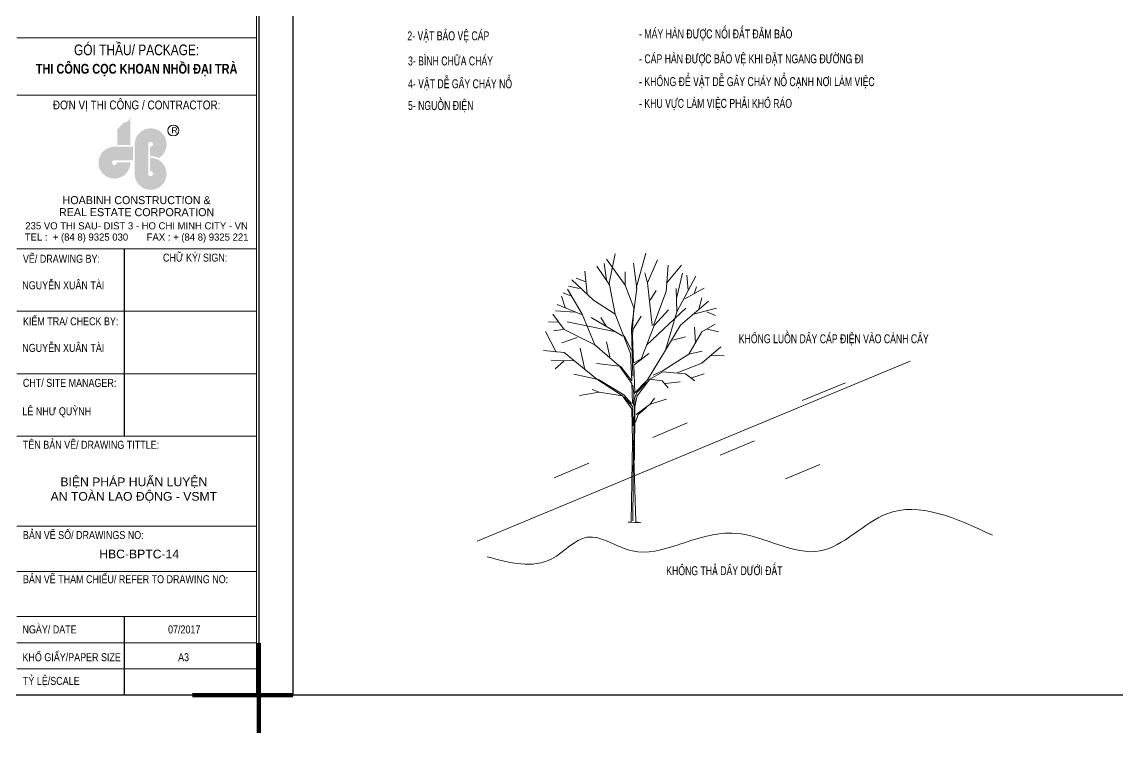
# Model space of a CAD drawing. Header units: millimetres. Extents: x -346728 to 1320345, y -537202 to -385966.
# Drawn here: x 710657 to 756256, y -537202 to -507509 of the extents above; entities that cross this region are included whole.
import ezdxf
from ezdxf.enums import TextEntityAlignment as Align

# ---------------------------------------------------------------- set-up
doc = ezdxf.new("R2010")
doc.units = ezdxf.units.MM
doc.header["$LTSCALE"] = 100
for name, color, linetype, lineweight in [('Chu text vini xxxxxxxxxxxxxxxxxxxxxxxxxxxxxxxxx', 7, 'Continuous', 15), ('DIM', 5, 'Continuous', 20), ('Khich thuoc 0.2', 8, 'Continuous', 20), ('manh 0.18', 42, 'Continuous', 18), ('TEXT', 8, 'Continuous', 25), ('TEXT ENGLISL', 7, 'Continuous', 15)]:
    doc.layers.add(name, color=color, linetype=linetype, lineweight=lineweight)
doc.layers.add('KHUNGTEN', color=7, linetype='Continuous')
doc.layers.add('TEXT_KUMHO', color=4, linetype='Continuous')
doc.styles.add('KT-ND-.SHX', font='Arial_1.ttf', dxfattribs={"width": 0.8})
doc.styles.add('KT-TEXT-ARIAL', font='Arial_1.ttf')
doc.styles.add('UNIVER', font='VUNIVER0.TTF', dxfattribs={"height": 300})
doc.styles.add('WMF-.VnArial NarrowH0', font='VHARIALN.TTF')

# ---------------------------------------------------------------- blocks, each defined once
blk = doc.blocks.new('LOGO_HB')
at = {"layer": 'TEXT ENGLISL'}
h = blk.add_hatch(color=142, dxfattribs=at)
h.paths.add_polyline_path([(-211, 540), (-319, 432), (-103, 410)])
h.paths.add_polyline_path([(-103, 648, -0.414208), (-211, 540), (-103, 410)])
h.paths.add_polyline_path([(-103, 410), (-319, 432), (-319, 172), (-103, 172)])
for points in [[(192, 183, -2.79063), (224, 144), (224, -12, -0.125559), (365, -44, 1.726912), (-31, 183), (-31, -303, 2.465752), (224, -40), (224, -263, -2.79063), (192, -303)], [(-57, 143), (-364, 143, 2.465942), (-102, -112), (-325, -112, -2.792193), (-364, -80), (-57, -80)]]:
    blk.add_hatch(color=142, dxfattribs=at).paths.add_polyline_path(points)
at = {"layer": 'TEXT ENGLISL', "color": 142}
blk.add_circle((606, 410), 90.1, dxfattribs=at)
at = {"layer": 'TEXT ENGLISL', "color": 142, "insert": (573, 463), "char_height": 101.53, "width": 285.41, "attachment_point": 1}
blk.add_mtext('{\\fVNI-Helve|b0|i0|c0|p2;R}', dxfattribs=at)
blk = doc.blocks.new('LVL-KHUNGTEN')
blk.add_lwpolyline([(61073, 41093), (119124, 41093), (119124, 62), (61073, 62)], close=True)
at = {"color": 1}
blk.add_lwpolyline([(111534, 41093), (119124, 41093), (119124, 62), (111534, 62)], close=True, dxfattribs=at)
for points in [[(114939, 13934), (114939, 8106)], [(114937, 2499), (114937, 62)]]:
    blk.add_lwpolyline(points)
at = {"layer": 'DEFPOINTS'}
for p, q in [((61073, 62), (61073, 41093)), ((119124, 41093), (119124, 62)), ((119124, 62), (61073, 62))]:
    blk.add_line(p, q, dxfattribs=at)
at = {"layer": 'DEFPOINTS', "color": 3, "const_width": 134}
for points in [[(119124, 1682), (119124, 62), (117056, 62)], [(120185, 62), (119124, 62), (119124, -1115)]]:
    blk.add_lwpolyline(points, dxfattribs=at)
at = {"layer": 'DIM', "color": 1}
blk.add_line((119051, 41093), (119051, 62), dxfattribs=at)
at = {"layer": 'DIM'}
for p, q in [((111604, 20485), (119051, 20485)), ((111604, 18706), (119051, 18706)), ((111604, 13934), (119051, 13934)), ((111604, 11991), (119051, 11991)), ((111604, 10049), (119051, 10049)), ((111604, 8106), (119051, 8106)), ((111604, 5310), (119051, 5310)), ((111604, 3905), (119051, 3905)), ((111604, 2499), (119051, 2499)), ((111604, 1687), (119051, 1687)), ((111604, 874), (119051, 874))]:
    blk.add_line(p, q, dxfattribs=at)
at = {"layer": 'KHUNGTEN', "color": 9}
blk.add_line((119120, 62), (111604, 62), dxfattribs=at)
at = {"layer": 'TEXT_KUMHO', "xscale": 1.886691166340368, "yscale": 1.886691166340368, "zscale": 1.886691166340368, "rotation": 359.9949903384549}
blk.add_blockref('LOGO_HB', (115327, 16834), dxfattribs=at)
at = {"color": 1, "style": 'UNIVER'}
for s, p in [('HOABINH CONSTRUCTION &', (115329, 15444)), ('REAL ESTATE CORPORATION', (115329, 15070))]:
    blk.add_text(s, height=248.79, rotation=359.995, dxfattribs=at).set_placement(p, align=Align.MIDDLE)
at = {"style": 'UNIVER'}
for s, p in [('235 VO THI SAU- DIST 3 - HO CHI MINH CITY - VN', (115329, 14646)), ('TEL :  + (84 8) 9325 030       FAX : + (84 8) 9325 221', (115329, 14269))]:
    blk.add_text(s, height=221.14, rotation=359.995, dxfattribs=at).set_placement(p, align=Align.MIDDLE)
at = {"layer": 'Chu text vini xxxxxxxxxxxxxxxxxxxxxxxxxxxxxxxxx', "style": 'KT-ND-.SHX', "width": 0.8}
for s, height, p in [('GÓI THẦU/ PACKAGE:', 331.71, (115329, 20162)), ('ĐƠN VỊ THI CÔNG / CONTRACTOR:', 276.43, (115329, 18408)), ('VẼ/ DRAWING BY:', 248.79, (112993, 13655)), ('CHỮ KÝ/ SIGN:', 248.79, (117148, 13690)), ('NGUYỄN XUÂN TÀI', 248.79, (113050, 12833)), ('KIỂM TRA/ CHECK BY:', 248.79, (113279, 11712)), ('NGUYỄN XUÂN TÀI', 248.79, (113050, 10887)), ('CHT/ SITE MANAGER:', 248.79, (113247, 9770)), ('LÊ NHƯ QUỲNH', 248.79, (112848, 8883))]:
    blk.add_text(s, height=height, rotation=360, dxfattribs=at).set_placement(p, align=Align.MIDDLE)
for s, height, p in [('TÊN BẢN VẼ/ DRAWING TITTLE: ', 248.79, (111795, 7716)), ('BẢN VẼ SỐ/ DRAWINGS NO:', 248.79, (111795, 4911)), ('BẢN VẼ THAM CHIẾU/ REFER TO DRAWING NO:', 248.79, (111795, 3538)), ('NGÀY/ DATE', 248.8, (111781, 1978)), ('07/2017', 248.8, (116306, 1978)), ('KHỔ GIẤY/PAPER SIZE', 248.79, (111781, 1114)), ('A3', 248.8, (116619, 1114)), ('TỶ LỆ/SCALE', 248.79, (111795, 378))]:
    blk.add_text(s, height=height, rotation=360, dxfattribs=at).set_placement(p)
at = {"layer": 'Chu text vini xxxxxxxxxxxxxxxxxxxxxxxxxxxxxxxxx', "insert": (115329, 19678), "char_height": 304.07, "width": 7661.07, "attachment_point": 2, "rotation": 360, "style": 'KT-ND-.SHX'}
blk.add_mtext('{\\fArial|b1|i0|c163|p34;\\C7;THI CÔNG CỌC KHOAN NHỒI \\fArial|b1|i0|c0|p34;ĐẠI TRÀ}', dxfattribs=at)

msp = doc.modelspace()

# ---------------------------------------------------------------- linework, layer by layer
at = {"layer": 'Khich thuoc 0.2', "color": 7}
for p, q in [((729613.2, -529127, -881.1), (747634.9, -521633, -881.1)), ((744944.2, -522539.8, -881.1), (743150.1, -523272.9, -881.1)), ((741158.3, -524949.2, -881.1), (739725.2, -525553.7, -881.1)), ((734257.4, -525880.8, -881.1), (732824.3, -526485.2, -881.1)), ((743876, -525934, -881.1), (742442.9, -526538.5, -881.1))]:
    msp.add_line(p, q, dxfattribs=at)
msp.add_spline([(730029.4, -529779.6), (732720.5, -529861.1), (734188.3, -528965.1), (736063.9, -529535.3), (737939.5, -529290.9), (740386, -528802.2), (743892.5, -529535.3), (746665.1, -527987.6), (751068.7, -528883.6)], degree=3, dxfattribs=at)
at = {"layer": 'manh 0.18', "color": 3, "linetype": 'ByBlock'}
for p, q in [((735778.2, -518473, -881.1), (734998, -517392.1, -881.1)), ((735097.7, -518452.7, -881.1), (735358, -517171.8, -881.1)), ((736238.5, -518593.1, -881.1), (736639, -517131.7, -881.1)), ((736698.7, -518372.7, -881.1), (737118.9, -517411.8, -881.1)), ((734196.9, -518833.2, -881.1), (734097.2, -517892.6, -881.1)), ((735118, -518452.7, -881.1), (734597.4, -517672.2, -881.1)), ((734998, -518252.7, -881.1), (734897.7, -517571.9, -881.1)), ((735778.2, -518473, -881.1), (735778.2, -517912.3, -881.1)), ((736258.7, -518613.4, -881.1), (736118.5, -517552.2, -881.1)), ((736698.7, -518372.7, -881.1), (736599, -517952.3, -881.1)), ((737479.5, -518733.4, -881.1), (737559.5, -517632.2, -881.1)), ((737499.2, -518393, -881.1), (738120, -517632.2, -881.1)), ((737919.5, -518973.5, -881.1), (738160, -517972.6, -881.1)), ((734457.2, -519093.5, -881.1), (733557, -518252.7, -881.1)), ((734137.2, -518332.7, -881.1), (733736.7, -518172.7, -881.1)), ((735358, -519674, -881.1), (735118, -518452.7, -881.1)), ((736899.3, -520154.7, -881.1), (736698.7, -518372.7, -881.1)), ((737919.5, -519574.3, -881.1), (738720.5, -518092.6, -881.1)), ((738400, -518673.1, -881.1), (738340.3, -518052.6, -881.1)), ((733517, -518913.2, -881.1), (733196.4, -518793.1, -881.1)), ((733977.2, -519674, -881.1), (733376.7, -518633.1, -881.1)), ((733876.9, -518613.4, -881.1), (733416.7, -518513.1, -881.1)), ((736138.8, -519414.2, -881.1), (735778.2, -518473, -881.1)), ((736038.5, -520274.8, -881.1), (736258.7, -518613.4, -881.1)), ((736818.7, -519093.5, -881.1), (737059.2, -518693.4, -881.1)), ((736959, -520135, -881.1), (737479.5, -518733.4, -881.1)), ((737919.5, -519574.3, -881.1), (737899.7, -518613.4, -881.1)), ((738259.7, -519033.8, -881.1), (739060.2, -518593.1, -881.1)), ((738660.2, -518793.1, -881.1), (738740.2, -518532.8, -881.1)), ((733956.9, -519694.3, -881.1), (732936.2, -519273.9, -881.1)), ((733276.4, -519393.9, -881.1), (733116.4, -518933.5, -881.1)), ((735358, -519674, -881.1), (734457.2, -519093.5, -881.1)), ((738080, -520135, -881.1), (739240.5, -519133.5, -881.1)), ((738840.5, -519473.9, -881.1), (738960.5, -518993.8, -881.1)), ((733236.4, -520314.8, -881.1), (732756.5, -519674, -881.1)), ((733696.7, -519594, -881.1), (732876.5, -519534.2, -881.1)), ((734517.5, -520955.6, -881.1), (733977.2, -519674, -881.1)), ((735677.9, -520595.4, -881.1), (734357.5, -519814.3, -881.1)), ((734977.7, -520175, -881.1), (734757.4, -519814.3, -881.1)), ((735998.5, -521316.3, -881.1), (735358, -519674, -881.1)), ((736038.5, -520415.1, -881.1), (736438.4, -519754.6, -881.1)), ((736078.5, -520274.8, -881.1), (736138.8, -519433.9, -881.1)), ((736679, -520955.6, -881.1), (738299.7, -519433.9, -881.1)), ((736979.2, -520154.7, -881.1), (737579.2, -519494.2, -881.1)), ((737459.2, -521175.9, -881.1), (737919.5, -519574.3, -881.1)), ((738560, -519694.3, -881.1), (739580.7, -519433.9, -881.1)), ((739180.8, -519574.3, -881.1), (739540.7, -519734.3, -881.1)), ((732976.2, -520014.4, -881.1), (732576.2, -519994.7, -881.1)), ((735318, -520394.8, -881.1), (733356.4, -519994.7, -881.1)), ((736098.2, -522256.8, -881.1), (736038.5, -520274.8, -881.1)), ((736438.4, -521556.3, -881.1), (736979.2, -520154.7, -881.1)), ((737459.2, -521175.9, -881.1), (738080, -520135, -881.1)), ((738697.1, -520864.1, -881.1), (738660.2, -520215, -881.1)), ((738960.5, -520415.1, -881.1), (739521, -520095, -881.1)), ((732896.2, -521255.9, -881.1), (732456.2, -520394.8, -881.1)), ((733176.7, -520314.8, -881.1), (732796.5, -520375.1, -881.1)), ((733776.7, -520655.2, -881.1), (733136.7, -520875.5, -881.1)), ((734517.5, -520955.6, -881.1), (733236.4, -520314.8, -881.1)), ((736038.5, -521175.9, -881.1), (735738.2, -520575.1, -881.1)), ((736078.5, -520595.4, -881.1), (736098.2, -520335.1, -881.1)), ((736118.5, -521716.4, -881.1), (736078.5, -520595.4, -881.1)), ((737759.5, -520755.5, -881.1), (738280, -520615.2, -881.1)), ((738420.3, -521336, -881.1), (738960.5, -520415.1, -881.1)), ((739200.5, -520295.1, -881.1), (739660.7, -520415.1, -881.1)), ((733236.4, -521276.2, -881.1), (732375.6, -521195.6, -881.1)), ((734097.2, -521976.7, -881.1), (733897.2, -521095.9, -881.1)), ((735538.2, -521836.4, -881.1), (734517.5, -520955.6, -881.1)), ((735137.7, -521456, -881.1), (734998, -520835.5, -881.1)), ((736698.7, -522416.9, -881.1), (737459.2, -521175.9, -881.1)), ((738960.5, -521716.4, -881.1), (739761, -521035.6, -881.1)), ((733616.7, -521616.1, -881.1), (732696.2, -521596.3, -881.1)), ((733216.7, -521636.4, -881.1), (732856.2, -521956.5, -881.1)), ((734597.4, -522376.9, -881.1), (733236.4, -521276.2, -881.1)), ((736058.2, -522457.5, -881.1), (735998.5, -521316.3, -881.1)), ((736138.8, -521796.4, -881.1), (736759, -521316.3, -881.1)), ((736138.8, -521696.7, -881.1), (736438.4, -521536, -881.1)), ((737359.5, -522016.8, -881.1), (738420.3, -521336, -881.1)), ((738420.3, -521336, -881.1), (738980.2, -521215.9, -881.1)), ((739320.5, -521396.3, -881.1), (739901.3, -521416, -881.1)), ((735538.2, -521836.4, -881.1), (734577.2, -521736.7, -881.1)), ((736058.2, -522557.2, -881.1), (735538.2, -521836.4, -881.1)), ((735578.2, -521836.4, -881.1), (736058.2, -522457.5, -881.1)), ((736178.7, -522937.6, -881.1), (736138.8, -521796.4, -881.1)), ((736799, -522376.9, -881.1), (737339.2, -522077.1, -881.1)), ((736939.3, -522216.8, -881.1), (737359.5, -522016.8, -881.1)), ((737339.2, -522077.1, -881.1), (738280, -522157.1, -881.1)), ((737939.7, -522117.1, -881.1), (738960.5, -521716.4, -881.1)), ((734597.4, -522376.9, -881.1), (733637, -522176.8, -881.1)), ((735658.2, -523078, -881.1), (734597.4, -522376.9, -881.1)), ((735717.9, -523038, -881.1), (734657.7, -522397.2, -881.1)), ((736078.5, -523398.1, -881.1), (736058.2, -522557.2, -881.1)), ((736138.8, -522997.9, -881.1), (736698.7, -522416.9, -881.1)), ((736258.7, -522937.6, -881.1), (736658.7, -522517.2, -881.1)), ((736278.4, -523078, -881.1), (736799, -522376.9, -881.1)), ((736799, -522376.9, -881.1), (737319.5, -522457.5, -881.1)), ((737319.5, -522457.5, -881.1), (737559.5, -522737.6, -881.1)), ((737439.5, -522557.2, -881.1), (738059.7, -522497.5, -881.1)), ((738280, -522157.1, -881.1), (738680, -522457.5, -881.1)), ((738500.3, -522336.9, -881.1), (739060.2, -522157.1, -881.1)), ((734697.7, -522917.9, -881.1), (733876.9, -523057.7, -881.1)), ((734697.7, -522917.9, -881.1), (734397.5, -522817.6, -881.1)), ((735658.2, -523078, -881.1), (734697.7, -522917.9, -881.1)), ((736138.8, -522997.9, -881.1), (736098.2, -522637.2, -881.1)), ((736122.5, -523473.5, -881.1), (736132.4, -523006.1, -881.1)), ((736178.7, -523158, -881.1), (736258.7, -522937.6, -881.1)), ((736058.2, -523618.4, -881.1), (735658.2, -523078, -881.1)), ((736038.5, -523398.1, -881.1), (735717.9, -523038, -881.1)), ((736098.2, -523538.4, -881.1), (735738.2, -523137.7, -881.1)), ((736122.5, -525155.1, -881.1), (736178.7, -523158, -881.1)), ((736178.7, -523518.1, -881.1), (736278.4, -523078, -881.1)), ((736238.5, -523858.5, -881.1), (736818.7, -523418.4, -881.1)), ((736818.7, -523418.4, -881.1), (736999, -523177.7, -881.1)), ((736818.7, -523418.4, -881.1), (737499.2, -523218.3, -881.1)), ((736078.5, -524980, -881.1), (736058.2, -523618.4, -881.1)), ((736113.2, -524342.1, -881.1), (736094.7, -523538.4, -881.1)), ((736158.5, -525760.5, -881.1), (736178.7, -523518.1, -881.1)), ((736198.5, -524179.2, -881.1), (736318.4, -523858.5, -881.1)), ((736318.4, -523858.5, -881.1), (736658.7, -523558.1, -881.1)), ((736018.2, -528323.7, -881.1), (736078.5, -524980, -881.1)), ((736098.2, -528283.7, -881.1), (736118.5, -525180.1, -881.1)), ((736118.5, -525180.1, -881.1), (736218.7, -528323.7, -881.1)), ((736018.2, -528323.7, -881.1), (735898, -528341.5, -881.1)), ((735898, -528341.5, -881.1), (736424.9, -528368.7, -881.1)), ((736424.9, -528368.7, -881.1), (736218.7, -528323.7, -881.1))]:
    msp.add_line(p, q, dxfattribs=at)
at = {"layer": 'manh 0.18', "color": 7}
msp.add_line((738360.6, -524204, -881.1), (736927.5, -524808.5, -881.1), dxfattribs=at)

# ---------------------------------------------------------------- block references
at = {"xscale": 1.339663568069227, "yscale": 1.339663568069227, "zscale": 1.339663568069227}
for p in [(560930.8, -535618.7, -881.1), (640131.5, -535618.7, -881.1)]:
    msp.add_blockref('LVL-KHUNGTEN', p, dxfattribs=at)

# ---------------------------------------------------------------- texts
at = {"char_height": 363.091, "attachment_point": 5, "style": 'KT-TEXT-ARIAL'}
for s, insert, width in [('\\A1;{\\C7;BIỆN PHÁP HUẤN LUYỆN\\PAN TOÀN LAO ĐỘNG - VSMT}', (715317.4, -527000.6), 7404.43), ('HBC-BPTC-14', (715539.5, -529665.2), 9711.419)]:
    msp.add_mtext(s, dxfattribs=dict(at, insert=insert, width=width))
at = {"layer": 'TEXT', "style": 'WMF-.VnArial NarrowH0', "width": 0.85}
for s, p in [('2- vËt b¶o vÖ c¸p', (726705.9, -508274, -881.1)), ('- m¸y hµn ®\xadîc nèi ®Êt ®¶m b¶o', (736353.8, -508195.1, -881.1)), ('3- b×nh ch÷a ch¸y ', (726732, -509319.9, -881.1)), ('- c¸p hµn ®\xadîc b¶o vÖ khi ®Æt ngang ®\xadêng ®i', (736353.8, -509231.7, -881.1)), ('4- vËt dÔ g©y ch¸y næ ', (726732, -510270.1, -881.1)), ('- kh«ng ®Ó vËt dÔ g©y ch¸y næ c¹nh n¬i lµm viÖc', (736353.8, -510181.9, -881.1)), ('5- nguån ®iÖn', (726732, -511174.9, -881.1)), ('- khu vùc lµm viÖc ph¶i kh« r¸o', (736353.8, -511086.7, -881.1)), ('kh«ng luån d©y c¸p ®iÖn vµo cµnh c©y', (740504.6, -520886.2, -881.1)), ('kh«ng th¶ d©y d\xadíi ®Êt', (737485.1, -530543.1, -881.1))]:
    msp.add_text(s, height=371.402, rotation=0, dxfattribs=at).set_placement(p)

doc.saveas('drawing.dxf')
